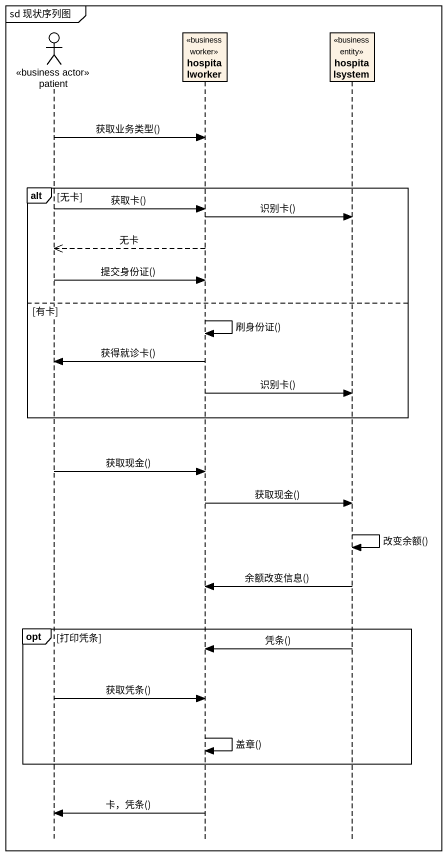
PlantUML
@startuml
mainframe sd 现状序列图
hide footbox
actor patient <<business actor>>
participant hospitalworker <<business worker>>
participant hospitalsystem <<business entity>>

patient -> hospitalworker : 获取业务类型()
alt 无卡
  patient -> hospitalworker : 获取卡()
  hospitalworker -> hospitalsystem : 识别卡()
  hospitalworker -->> patient : 无卡
  patient -> hospitalworker : 提交身份证()
else 有卡
  hospitalworker -> hospitalworker : 刷身份证()
  hospitalworker -> patient : 获得就诊卡()
  hospitalworker -> hospitalsystem : 识别卡()
end
patient -> hospitalworker : 获取现金()
hospitalworker -> hospitalsystem : 获取现金()
hospitalsystem -> hospitalsystem : 改变余额()
hospitalsystem -> hospitalworker : 余额改变信息()
opt 打印凭条
  hospitalsystem -> hospitalworker : 凭条()
  patient -> hospitalworker : 获取凭条()
  hospitalworker -> hospitalworker : 盖章()
end
hospitalworker -> patient : 卡，凭条()
@enduml
